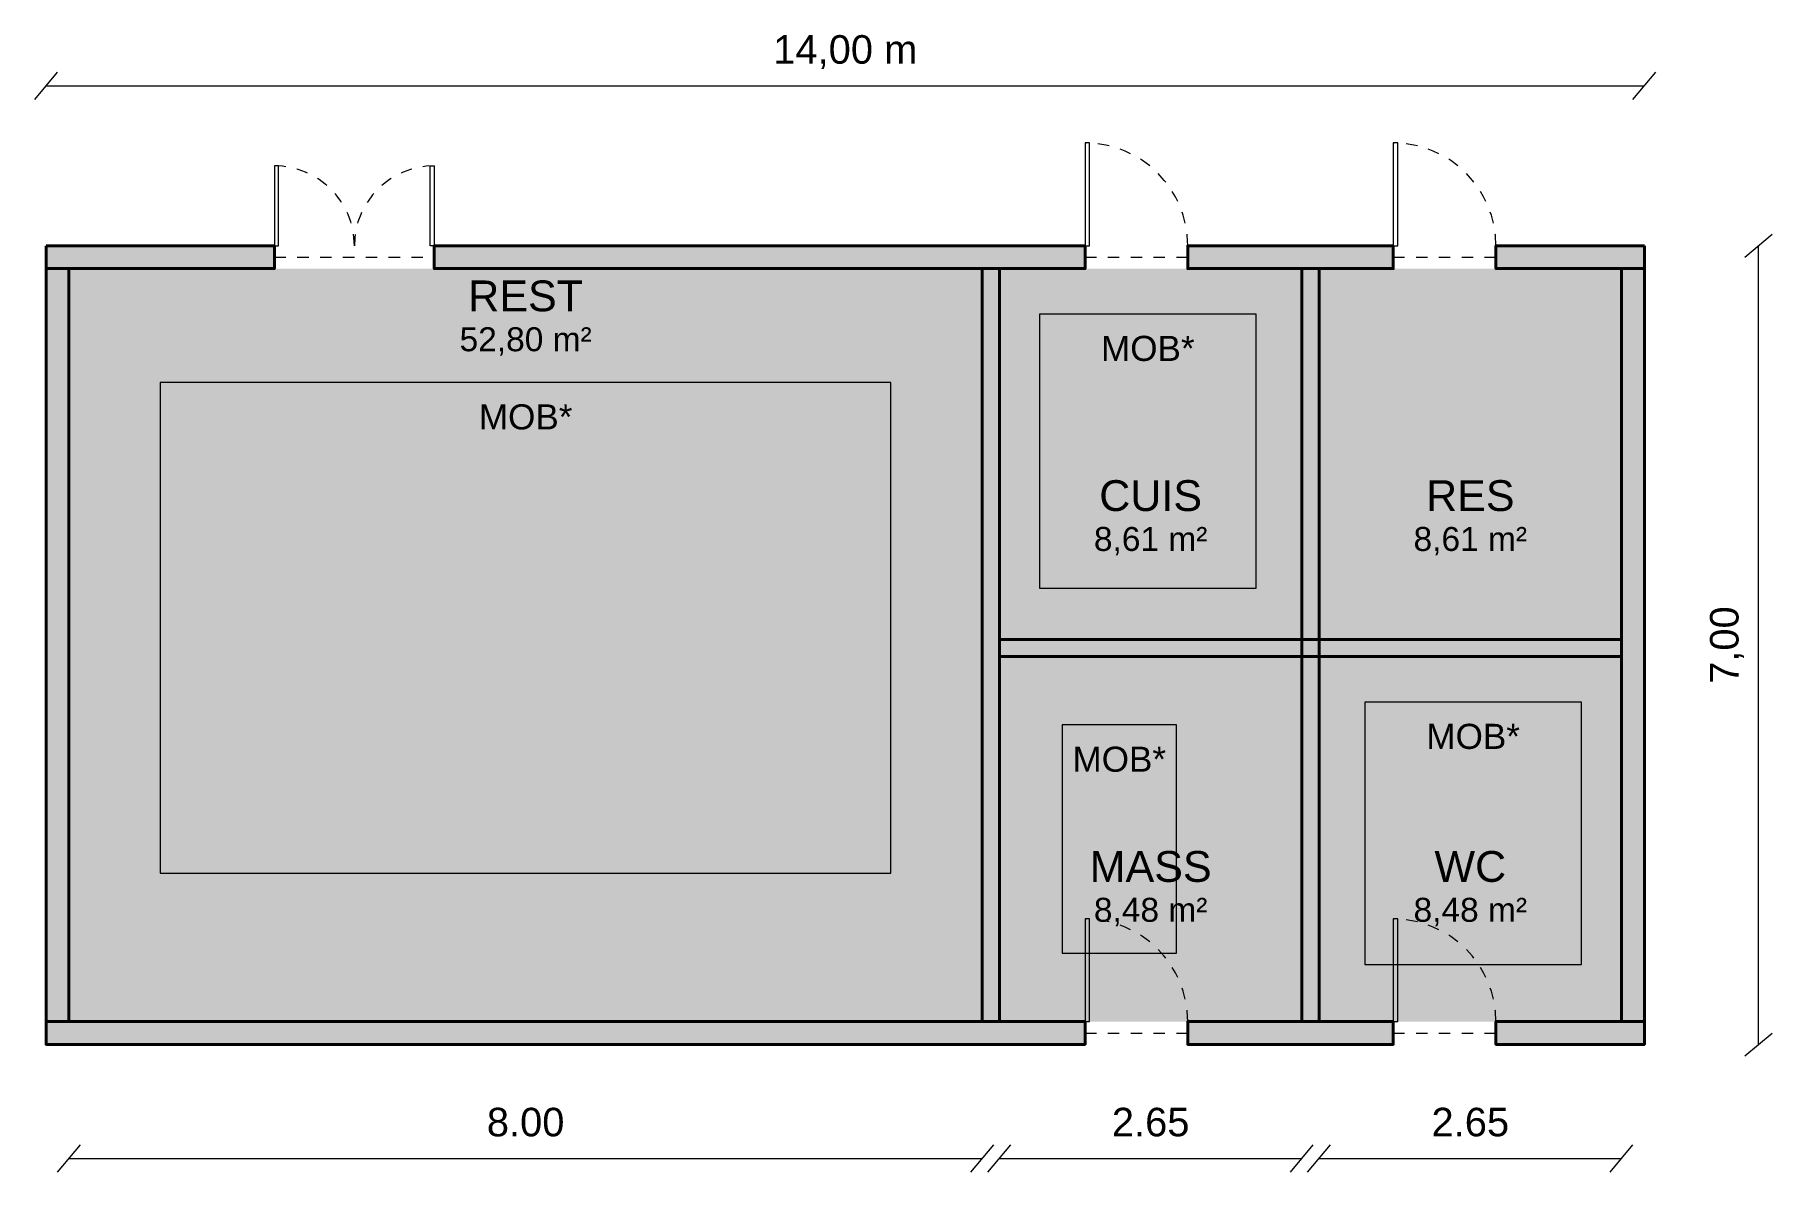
# Model space of a CAD drawing. Header units: metres. Extents: x 7.9 to 23.1, y -25.1 to -15.2.
import ezdxf
from ezdxf.enums import TextEntityAlignment as Align

# ---------------------------------------------------------------- set-up
doc = ezdxf.new("R2010")
doc.units = ezdxf.units.M
doc.header["$LTSCALE"] = 0.02
doc.linetypes.add('DASHED', pattern=[1.524, 1.27, -0.254])
doc.layers.add('ARCHIBOOKS_PORTE', color=7, linetype='Continuous')
for name, color, linetype, lineweight in [('BLOC_AXE', 8, 'DASHED', 13), ('BLOC_DEBATTEMENT', 7, 'DASHED', 13), ('BLOC_MUR', 7, 'Continuous', 50), ('BLOC_OUVRANT', 7, 'Continuous', 35)]:
    doc.layers.add(name, color=color, linetype=linetype, lineweight=lineweight)
for name, color, linetype, lineweight, true_color in [('CUT', 7, 'Continuous', 40, 0x000000), ('DIM', 7, 'Continuous', 13, 0x000000), ('RESERVE', 7, 'Continuous', 13, 0x4b4b4b), ('TEXT', 7, 'Continuous', 13, 0x000000)]:
    doc.layers.add(name, color=color, linetype=linetype, lineweight=lineweight, true_color=true_color)
for name, color, linetype, true_color in [('FILL_(20, 20, 20)', 7, 'Continuous', 0x141414), ('FILL_massage', 7, 'Continuous', 0xf3e0ec), ('FILL_restaurant', 7, 'Continuous', 0xf5ded7), ('FILL_sde', 7, 'Continuous', 0xddedf5), ('FILL_service', 7, 'Continuous', 0xe8e9e8)]:
    doc.layers.add(name, color=color, linetype=linetype, true_color=true_color)
doc.styles.add('JV', font='arial.ttf')

# ---------------------------------------------------------------- blocks, each defined once
blk = doc.blocks.new('AB_ALPHA_80b6d08da582c262')
at = {"layer": 'BLOC_AXE', "lineweight": 15, "true_color": 0x000000, "transparency": 33554648}
blk.add_line((0, 0.1), (1.4, 0.1), dxfattribs=at)
at = {"layer": 'BLOC_DEBATTEMENT', "lineweight": 15, "ltscale": 0.6, "true_color": 0x000000, "transparency": 33554648}
for centre, start, end in [((0, 0.2), 0, 90), ((1.4, 0.2), 90, 180)]:
    blk.add_arc(centre, 0.7, start, end, dxfattribs=at)
at = {"layer": 'BLOC_MUR', "lineweight": 15, "true_color": 0x000000, "transparency": 33554648}
for points in [[(-0.12, 0), (0, 0), (0, 0.2), (-0.12, 0.2)], [(1.52, 0), (1.4, 0), (1.4, 0.2), (1.52, 0.2)]]:
    blk.add_lwpolyline(points, dxfattribs=at)
at = {"layer": 'BLOC_OUVRANT', "lineweight": 15, "true_color": 0x000000, "transparency": 33554648}
for points in [[(0, 0.2), (0.035, 0.2), (0.035, 0.9), (0, 0.9)], [(1.4, 0.2), (1.365, 0.2), (1.365, 0.9), (1.4, 0.9)]]:
    blk.add_lwpolyline(points, close=True, dxfattribs=at)
blk = doc.blocks.new('AB_ALPHA_cda40b894629bef4')
at = {"layer": 'BLOC_AXE', "lineweight": 15, "true_color": 0x000000, "transparency": 33554648}
blk.add_line((0, 0.1), (0.9, 0.1), dxfattribs=at)
at = {"layer": 'BLOC_DEBATTEMENT', "linetype": 'DASHED', "lineweight": 15, "ltscale": 0.6, "true_color": 0x000000, "transparency": 33554648}
blk.add_arc((0, 0.2), 0.9, 0, 90, dxfattribs=at)
at = {"layer": 'BLOC_MUR', "lineweight": 15, "true_color": 0x000000, "transparency": 33554648}
for points in [[(-0.12, 0), (0, 0), (0, 0.2), (-0.12, 0.2)], [(1.02, 0), (0.9, 0), (0.9, 0.2), (1.02, 0.2)]]:
    blk.add_lwpolyline(points, dxfattribs=at)
at = {"layer": 'BLOC_OUVRANT', "lineweight": 15, "true_color": 0x000000, "transparency": 33554648}
blk.add_lwpolyline([(0, 0.2), (0.04, 0.2), (0.04, 1.1), (0, 1.1)], close=True, dxfattribs=at)

msp = doc.modelspace()

# ---------------------------------------------------------------- hatches: boundary and pattern name
at = {"layer": 'FILL_(20, 20, 20)'}
for points in [[(8, -17), (10, -17), (10, -17.2), (8, -17.2), (8, -17)], [(17.1, -17), (17.1, -17.2), (11.4, -17.2), (11.4, -17), (17.1, -17)], [(19.8, -17), (19.8, -17.2), (18, -17.2), (18, -17), (19.8, -17)], [(22, -17), (22, -17.2), (20.7, -17.2), (20.7, -17), (22, -17)], [(8, -17.2), (8.2, -17.2), (8.2, -23.8), (8, -23.8), (8, -17.2)], [(16.2, -17.2), (16.35, -17.2), (16.35, -23.8), (16.2, -23.8), (16.2, -17.2)], [(19, -17.2), (19.15, -17.2), (19.15, -23.8), (19, -23.8), (19, -17.2)], [(21.8, -17.2), (22, -17.2), (22, -23.8), (21.8, -23.8), (21.8, -17.2)], [(16.35, -20.45), (21.8, -20.45), (21.8, -20.6), (16.35, -20.6), (16.35, -20.45)], [(8, -23.8), (17.1, -23.8), (17.1, -24), (8, -24), (8, -23.8)], [(19.8, -23.8), (19.8, -24), (18, -24), (18, -23.8), (19.8, -23.8)], [(22, -23.8), (22, -24), (20.7, -24), (20.7, -23.8), (22, -23.8)]]:
    msp.add_hatch(color=256, dxfattribs=at).paths.add_polyline_path(points)
at = {"layer": 'FILL_massage'}
msp.add_hatch(color=256, dxfattribs=at).paths.add_polyline_path([(16.35, -23.8), (16.35, -20.6), (19, -20.6), (19, -23.8), (16.35, -23.8)])
at = {"layer": 'FILL_restaurant'}
msp.add_hatch(color=256, dxfattribs=at).paths.add_polyline_path([(8.2, -23.8), (8.2, -17.2), (16.2, -17.2), (16.2, -23.8), (8.2, -23.8)])
at = {"layer": 'FILL_sde'}
msp.add_hatch(color=256, dxfattribs=at).paths.add_polyline_path([(19.15, -23.8), (19.15, -20.6), (21.8, -20.6), (21.8, -23.8), (19.15, -23.8)])
at = {"layer": 'FILL_service'}
for points in [[(16.35, -20.45), (16.35, -17.2), (19, -17.2), (19, -20.45), (16.35, -20.45)], [(19.15, -20.45), (19.15, -17.2), (21.8, -17.2), (21.8, -20.45), (19.15, -20.45)]]:
    msp.add_hatch(color=256, dxfattribs=at).paths.add_polyline_path(points)

# ---------------------------------------------------------------- linework, layer by layer
at = {"layer": 'CUT'}
for points in [[(8, -17), (10, -17), (10, -17.2), (8, -17.2), (8, -17)], [(17.1, -17), (17.1, -17.2), (11.4, -17.2), (11.4, -17), (17.1, -17)], [(19.8, -17), (19.8, -17.2), (18, -17.2), (18, -17), (19.8, -17)], [(22, -17), (22, -17.2), (20.7, -17.2), (20.7, -17), (22, -17)], [(8, -17.2), (8.2, -17.2), (8.2, -23.8), (8, -23.8), (8, -17.2)], [(16.2, -17.2), (16.35, -17.2), (16.35, -23.8), (16.2, -23.8), (16.2, -17.2)], [(19, -17.2), (19.15, -17.2), (19.15, -23.8), (19, -23.8), (19, -17.2)], [(21.8, -17.2), (22, -17.2), (22, -23.8), (21.8, -23.8), (21.8, -17.2)], [(16.35, -20.45), (21.8, -20.45), (21.8, -20.6), (16.35, -20.6), (16.35, -20.45)], [(8, -23.8), (17.1, -23.8), (17.1, -24), (8, -24), (8, -23.8)], [(19.8, -23.8), (19.8, -24), (18, -24), (18, -23.8), (19.8, -23.8)], [(22, -23.8), (22, -24), (20.7, -24), (20.7, -23.8), (22, -23.8)]]:
    msp.add_lwpolyline(points, close=True, dxfattribs=at)
at = {"layer": 'DIM'}
for p, q in [((7.9, -15.72), (8.1, -15.48)), ((21.9, -15.72), (22.1, -15.48)), ((8, -15.6), (22, -15.6)), ((22.88, -17.1), (23.12, -16.9)), ((23, -24), (23, -17)), ((22.88, -24.1), (23.12, -23.9)), ((8.1, -25.12), (8.3, -24.88)), ((16.1, -25.12), (16.3, -24.88)), ((16.25, -25.12), (16.45, -24.88)), ((18.9, -25.12), (19.1, -24.88)), ((19.05, -25.12), (19.25, -24.88)), ((21.7, -25.12), (21.9, -24.88)), ((8.2, -25), (16.2, -25)), ((16.35, -25), (19, -25)), ((19.15, -25), (21.8, -25))]:
    msp.add_line(p, q, dxfattribs=at)
at = {"layer": 'RESERVE'}
for points in [[(18.6, -20), (18.6, -17.6), (16.7, -17.6), (16.7, -20), (18.6, -20)], [(15.4, -22.5), (15.4, -18.2), (9, -18.2), (9, -22.5), (15.4, -22.5)], [(21.45, -23.3), (21.45, -21), (19.55, -21), (19.55, -23.3), (21.45, -23.3)], [(17.9, -23.2), (17.9, -21.2), (16.9, -21.2), (16.9, -23.2), (17.9, -23.2)]]:
    msp.add_lwpolyline(points, close=True, dxfattribs=at)

# ---------------------------------------------------------------- block references
at = {"layer": 'ARCHIBOOKS_PORTE', "transparency": 33554687}
for name, p in [('AB_ALPHA_cda40b894629bef4', (17.1, -17.2)), ('AB_ALPHA_cda40b894629bef4', (19.8, -17.2)), ('AB_ALPHA_80b6d08da582c262', (10, -17.2)), ('AB_ALPHA_cda40b894629bef4', (17.1, -24)), ('AB_ALPHA_cda40b894629bef4', (19.8, -24))]:
    msp.add_blockref(name, p, dxfattribs=at)

# ---------------------------------------------------------------- texts
at = {"layer": 'DIM', "style": 'JV'}
for s, p in [('14,00 m', (15, -15.28)), ('8.00', (12.2, -24.68)), ('2.65', (17.675, -24.68)), ('2.65', (20.475, -24.68))]:
    msp.add_text(s, height=0.25, dxfattribs=at).set_placement(p, align=Align.MIDDLE_CENTER)
msp.add_text('7,00', height=0.25, rotation=90, dxfattribs=at).set_placement((22.7, -20.5), align=Align.MIDDLE_CENTER)
at = {"layer": 'RESERVE', "style": 'JV'}
for p in [(17.65, -17.9), (12.2, -18.5), (20.5, -21.3), (17.4, -21.5)]:
    msp.add_text('MOB*', height=0.22, dxfattribs=at).set_placement(p, align=Align.MIDDLE_CENTER)
at = {"layer": 'TEXT', "style": 'JV'}
for s, height, p in [('REST', 0.27, (12.2, -17.44)), ('52,80 m²', 0.21, (12.2, -17.82)), ('CUIS', 0.27, (17.675, -19.19)), ('RES', 0.27, (20.475, -19.19)), ('8,61 m²', 0.21, (17.675, -19.57)), ('8,61 m²', 0.21, (20.475, -19.57)), ('MASS', 0.27, (17.675, -22.44)), ('WC', 0.27, (20.475, -22.44)), ('8,48 m²', 0.21, (17.675, -22.82)), ('8,48 m²', 0.21, (20.475, -22.82))]:
    msp.add_text(s, height=height, dxfattribs=at).set_placement(p, align=Align.MIDDLE_CENTER)

doc.saveas('drawing.dxf')
